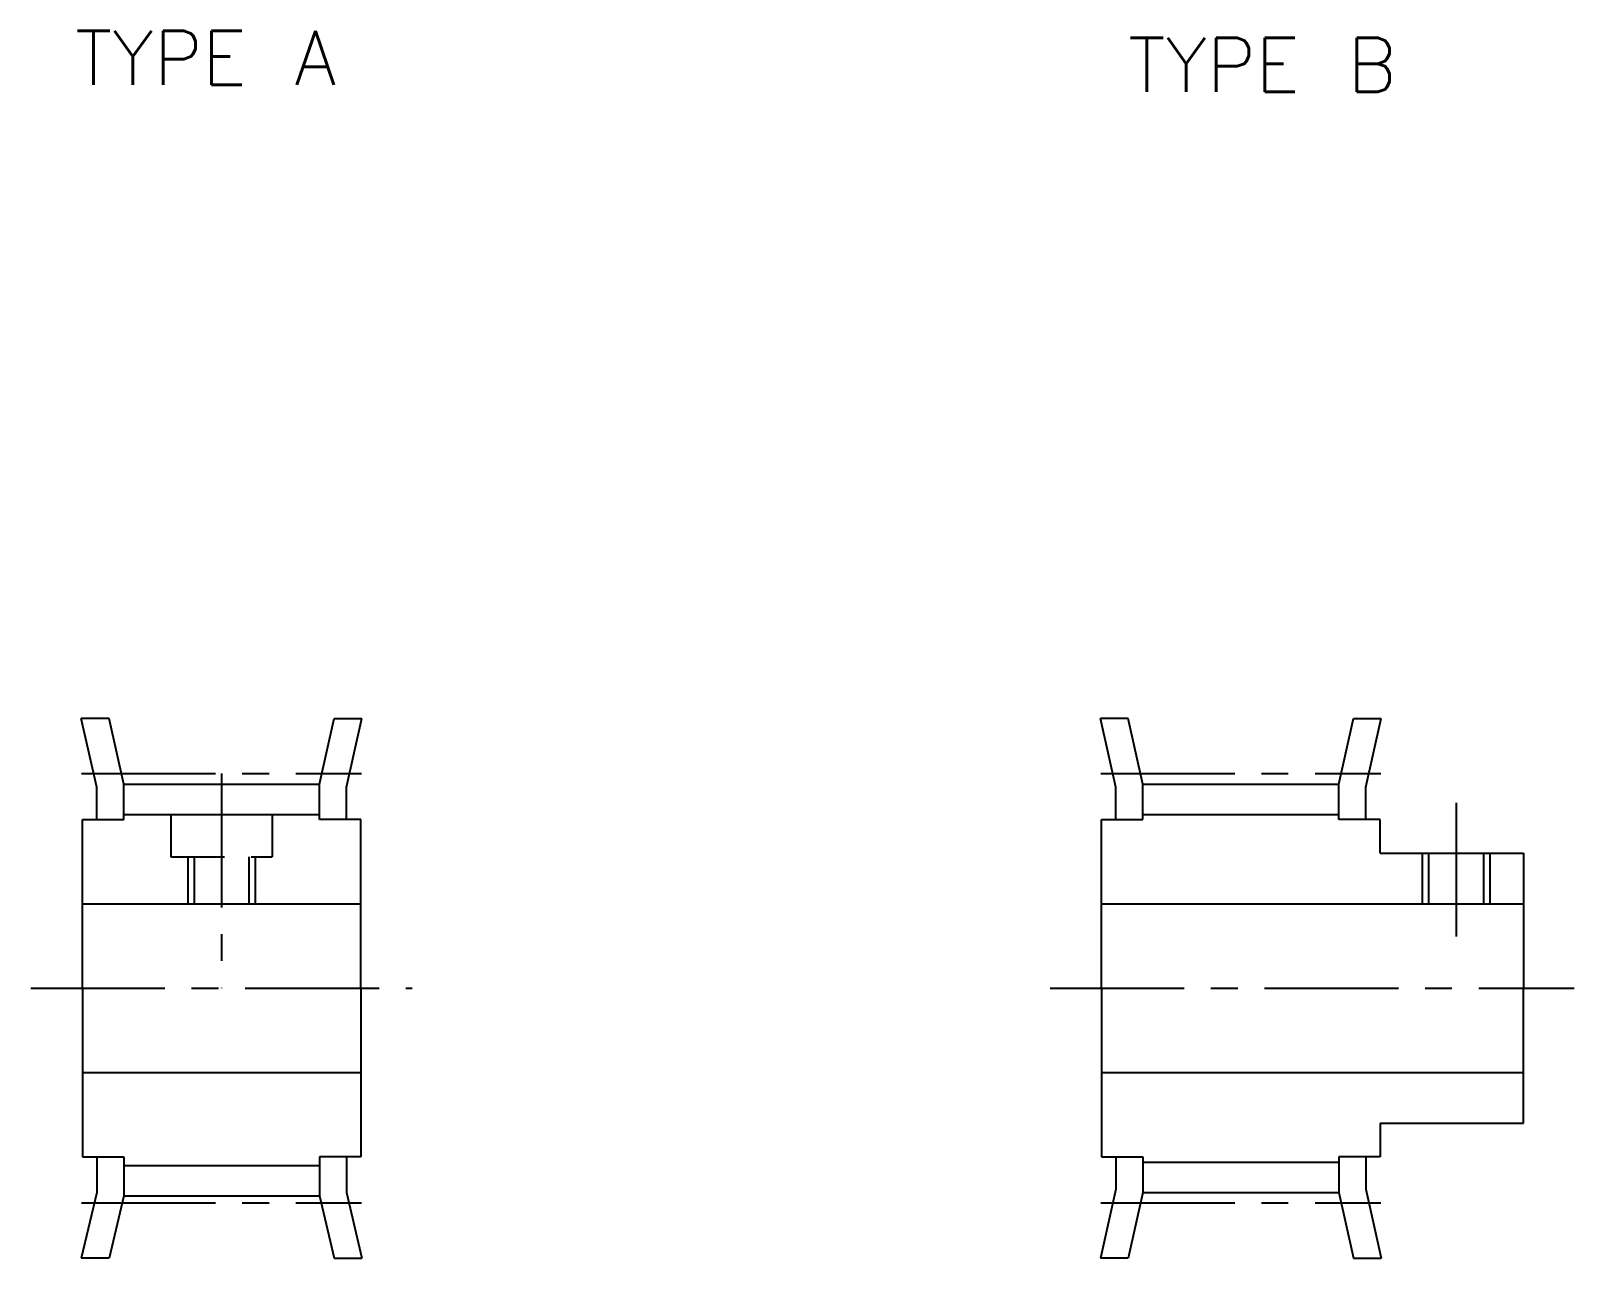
# Model space of a CAD drawing. Extents: x 10 to 203, y 10 to 203.
# Drawn here: x 111.9 to 203.4, y 130.3 to 203.1 of the extents above; entities outside this region: 3.
import ezdxf

# ---------------------------------------------------------------- set-up
doc = ezdxf.new("R2010")
doc.units = 0
doc.header["$LTSCALE"] = 0.25
doc.linetypes.add('CENTER', pattern=[50.8, 31.75, -6.35, 6.35, -6.35])
doc.linetypes.add('DASHED', pattern=[19.05, 12.7, -6.35])
doc.layers.get('0').update_dxf_attribs({"linetype": 'CONTINUOUS'})
doc.layers.add('CENTER', color=1, linetype='CENTER')
doc.styles.get("Standard").update_dxf_attribs({"font": 'txt.shx'})

msp = doc.modelspace()

# ---------------------------------------------------------------- linework, layer by layer
for p, q in [((115.843, 158.258), (114.931, 162.343)), ((116.575, 162.343), (114.931, 162.343)), ((117.443, 158.443), (116.575, 162.343)), ((129.043, 158.443), (129.91, 162.343)), ((129.91, 162.343), (131.554, 162.343)), ((130.643, 158.258), (131.554, 162.343)), ((176.24, 158.258), (175.329, 162.343)), ((176.972, 162.343), (175.329, 162.343)), ((177.84, 158.443), (176.972, 162.343)), ((189.44, 158.443), (190.308, 162.343)), ((190.308, 162.343), (191.951, 162.343)), ((191.04, 158.258), (191.951, 162.343)), ((115.843, 156.343), (115.843, 158.258)), ((117.443, 158.443), (129.043, 158.443)), ((117.443, 156.343), (117.443, 158.443)), ((129.043, 156.343), (129.043, 158.443)), ((130.643, 156.343), (130.643, 158.258)), ((176.24, 156.343), (176.24, 158.258)), ((177.84, 158.443), (189.44, 158.443)), ((177.84, 156.343), (177.84, 158.443)), ((189.44, 156.343), (189.44, 158.443)), ((191.04, 156.343), (191.04, 158.258)), ((117.443, 156.643), (129.043, 156.643)), ((177.84, 156.643), (189.44, 156.643)), ((114.993, 146.343), (114.993, 156.343)), ((114.993, 156.343), (117.443, 156.343)), ((131.493, 156.343), (129.043, 156.343)), ((131.493, 146.343), (131.493, 156.343)), ((175.39, 146.343), (175.39, 156.343)), ((175.39, 156.343), (177.84, 156.343)), ((191.89, 156.343), (189.44, 156.343)), ((191.89, 154.343), (191.89, 156.343)), ((191.89, 154.343), (200.39, 154.343)), ((200.39, 154.343), (200.39, 146.343)), ((114.993, 151.343), (131.493, 151.343)), ((175.39, 151.343), (200.39, 151.343)), ((114.993, 146.343), (114.993, 136.343)), ((131.493, 146.343), (131.493, 136.343)), ((175.39, 146.343), (175.39, 136.343)), ((200.39, 138.343), (200.39, 146.343)), ((114.993, 141.343), (131.493, 141.343)), ((175.39, 141.343), (200.39, 141.343)), ((191.89, 138.343), (200.39, 138.343)), ((191.89, 138.343), (191.89, 136.343)), ((114.993, 136.343), (117.443, 136.343)), ((115.843, 136.343), (115.843, 134.229)), ((117.443, 136.343), (117.443, 134.043)), ((129.043, 136.343), (129.043, 134.043)), ((131.493, 136.343), (129.043, 136.343)), ((130.643, 136.343), (130.643, 134.229)), ((175.39, 136.343), (177.84, 136.343)), ((176.24, 136.343), (176.24, 134.429)), ((177.84, 136.343), (177.84, 134.243)), ((189.44, 136.343), (189.44, 134.243)), ((191.89, 136.343), (189.44, 136.343)), ((191.04, 136.343), (191.04, 134.429)), ((117.443, 135.843), (129.043, 135.843)), ((177.84, 136.043), (189.44, 136.043)), ((176.24, 134.429), (175.329, 130.343)), ((191.04, 134.429), (191.951, 130.343)), ((115.843, 134.229), (114.931, 130.343)), ((117.443, 134.043), (116.575, 130.343)), ((117.443, 134.043), (129.043, 134.043)), ((129.043, 134.043), (129.91, 130.343)), ((130.643, 134.229), (131.554, 130.343)), ((177.84, 134.243), (176.972, 130.343)), ((177.84, 134.243), (189.44, 134.243)), ((189.44, 134.243), (190.308, 130.343)), ((116.575, 130.343), (114.931, 130.343)), ((129.91, 130.343), (131.554, 130.343)), ((176.972, 130.343), (175.329, 130.343)), ((190.308, 130.343), (191.951, 130.343))]:
    msp.add_line(p, q)
at = {"color": 3, "linetype": 'DASHED'}
for p, q in [((120.243, 156.643), (120.243, 154.143)), ((126.243, 156.643), (126.243, 154.143)), ((120.243, 154.143), (126.243, 154.143)), ((121.243, 154.143), (121.243, 151.343)), ((121.622, 154.143), (121.622, 151.343)), ((124.864, 154.143), (124.864, 151.343)), ((125.243, 154.143), (125.243, 151.343)), ((194.39, 154.343), (194.39, 151.343)), ((194.769, 154.343), (194.769, 151.343)), ((198.011, 154.343), (198.011, 151.343)), ((198.39, 154.343), (198.39, 151.343))]:
    msp.add_line(p, q, dxfattribs=at)
at = {"layer": 'CENTER'}
for p, q in [((114.943, 159.073), (131.543, 159.073)), ((123.243, 159.073), (123.243, 146.343)), ((175.34, 159.073), (191.94, 159.073)), ((196.39, 157.343), (196.39, 148.343)), ((111.943, 146.343), (134.543, 146.343)), ((172.34, 146.343), (203.39, 146.343)), ((114.943, 133.613), (131.543, 133.613)), ((175.34, 133.613), (191.94, 133.613))]:
    msp.add_line(p, q, dxfattribs=at)

# ---------------------------------------------------------------- texts
for s, height, p in [('TYPE A', 3.2, (114.564, 199.898)), ('TYPE B', 3.2, (176.973, 199.476)), ('TTPA16-AT5100-A', 4, (10, 25)), ('TTPA16-AT5100-A', 4, (10, 17.764)), ('TTPA16-AT5100', 4, (10, 10))]:
    msp.add_text(s, height=height).set_placement(p)

doc.saveas('drawing.dxf')
